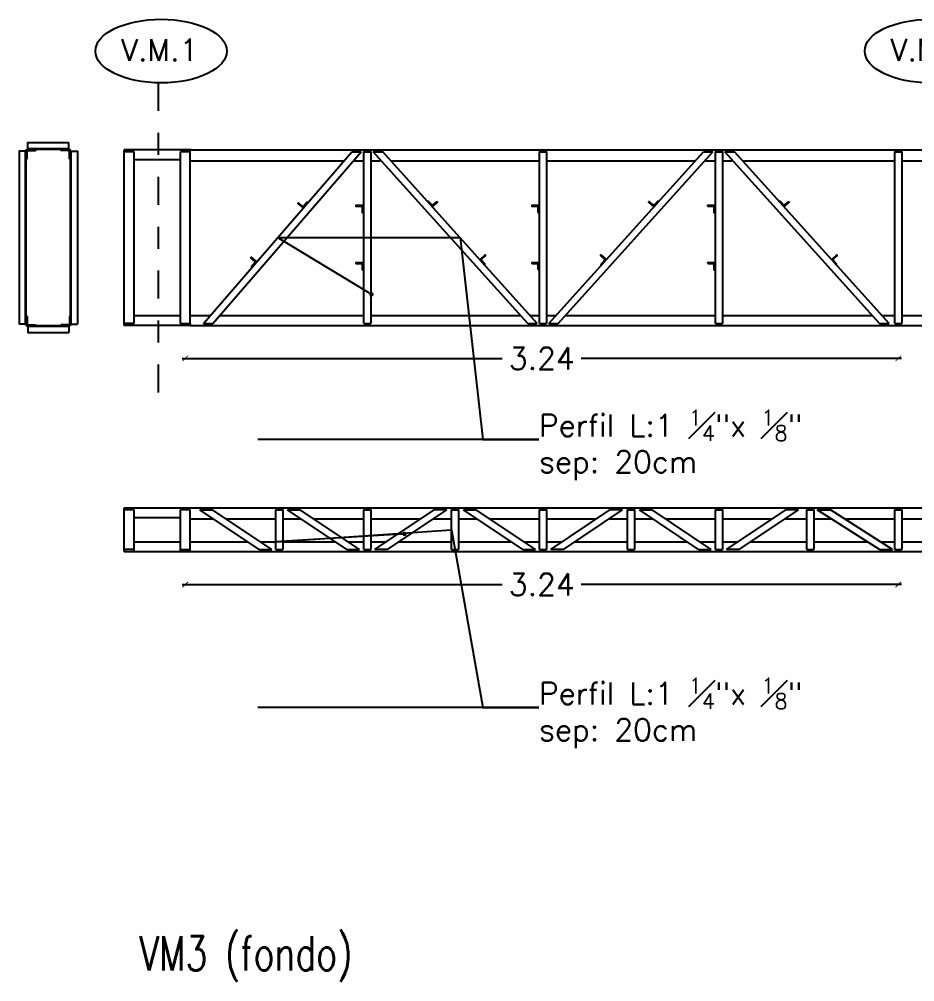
# Model space of a CAD drawing. Header units: millimetres. Extents: x 15 to 74, y 2 to 179.
# Drawn here: x 51.589 to 55.663, y 103.69 to 108.07 of the extents above; entities that cross this region are included whole.
import ezdxf
from ezdxf import colors
from ezdxf.entities.mleader import LeaderData, LeaderLine
from ezdxf.math import Vec2, Vec3

# ---------------------------------------------------------------- set-up
doc = ezdxf.new("R2010")
doc.units = ezdxf.units.MM
doc.linetypes.add('DASHDOT', pattern=[25.4, 12.7, -6.35, 0, -6.35])
for name, color, linetype in [('0-CORTES', 1, 'Continuous'), ('00-NIVELES', 3, 'Continuous'), ('00-REFE', 2, 'Continuous'), ('04', 4, 'Continuous'), ('Cordones', 4, 'Continuous'), ('Diagonales', 12, 'Continuous'), ('EjeV.M.1', 5, 'DASHDOT'), ('Vigas - frontal', 8, 'Continuous')]:
    doc.layers.add(name, color=color, linetype=linetype)
doc.styles.add('COTAS', font='simplex.shx')
doc.styles.add('ROMANS', font='romans')
doc.dimstyles.new('COTAS01', dxfattribs={"dimscale": 0.5, "dimtxt": 0.2, "dimasz": 0.05, "dimexe": 0.05, "dimexo": 1, "dimgap": 0.05, "dimtad": 0, "dimzin": 0, "dimdsep": 46, "dimtxsty": 'COTAS', "dimblk1": 'ARCHTICK', "dimblk2": 'ARCHTICK', "dimsah": 1, "dimcen": 0.05, "dimdle": 0.03, "dimclrd": 1, "dimclre": 1, "dimclrt": 2, "dimadec": 0, "dimazin": 0, "dimtfac": 1, "dimtofl": 0, "dimtmove": 0, "dimatfit": 3, "dimldrblk": 'ARCHTICK', "dimfxl": 1, "dimtolj": 1, "dimtzin": 0, "dimarcsym": 0})

# ---------------------------------------------------------------- blocks, each defined once
blk = doc.blocks.new('_Dot')
at = {"color": 0, "linetype": 'ByBlock', "lineweight": -2}
blk.add_line((-0.5, 0), (-1, 0), dxfattribs=at)
at = {"color": 0, "linetype": 'ByBlock', "const_width": 0.5}
blk.add_lwpolyline([(-0.25, 0, 1), (0.25, 0, 1)], format="xyb", close=True, dxfattribs=at)
blk = doc.blocks.new('_ARCHTICK')
at = {"color": 0, "linetype": 'ByBlock', "const_width": 0.15}
blk.add_lwpolyline([(-0.5, -0.5), (0.5, 0.5)], dxfattribs=at)
blk = doc.blocks.new('*D36')
at = {"layer": 'DEFPOINTS', "color": 0, "transparency": 16777216}
for p in [(52.34421849030009, 106.686000420986), (55.58756849029987, 106.6860404777257), (55.58757046046727, 106.5265181981185)]:
    blk.add_point(p, dxfattribs=at)
at = {"layer": 'Vigas - frontal', "color": 1, "lineweight": -2, "transparency": 16777216}
for p, q in [((52.32922046046863, 106.5264779561225), (53.78613355571918, 106.5264959496133)), ((55.60257046046613, 106.5265183833748), (54.14565736521557, 106.5265003898839))]:
    blk.add_line(p, q, dxfattribs=at)
at = {"layer": 'Vigas - frontal', "color": 1, "lineweight": -2, "transparency": 16777216, "xscale": 0.025, "yscale": 0.025, "zscale": 0.025}
for p, rotation in [((52.34422046046748, 106.5264781413788), 180.0007076270295), ((55.58757046046727, 106.5265181981185), 0.000707627029495103)]:
    blk.add_blockref('_ARCHTICK', p, dxfattribs=dict(at, rotation=rotation))
at = {"layer": 'Vigas - frontal', "color": 2, "transparency": 16777216, "insert": (53.96589546046737, 106.5264981697486), "char_height": 0.1, "attachment_point": 5, "rotation": 0.000707627029495103, "style": 'COTAS'}
blk.add_mtext('\\A1;3.24', dxfattribs=at)
blk = doc.blocks.new('*D103')
at = {"layer": 'DEFPOINTS', "color": 0, "transparency": 16777216}
for p in [(52.34421849030011, 105.6572585239641), (55.58756849029987, 105.6572985807039), (55.58757046046727, 105.4977763010966)]:
    blk.add_point(p, dxfattribs=at)
at = {"layer": 'Diagonales', "color": 1, "lineweight": -2, "transparency": 16777216}
for p, q in [((52.32922046046865, 105.4977360591006), (53.7861335557192, 105.4977540525915)), ((55.60257046046613, 105.4977764863529), (54.14565736521558, 105.4977584928621))]:
    blk.add_line(p, q, dxfattribs=at)
at = {"layer": 'Diagonales', "color": 1, "lineweight": -2, "transparency": 16777216, "xscale": 0.025, "yscale": 0.025, "zscale": 0.025}
for p, rotation in [((52.3442204604675, 105.4977362443569), 180.0007076270295), ((55.58757046046727, 105.4977763010966), 0.000707627029495103)]:
    blk.add_blockref('_ARCHTICK', p, dxfattribs=dict(at, rotation=rotation))
at = {"layer": 'Diagonales', "color": 2, "transparency": 16777216, "insert": (53.96589546046739, 105.4977562727268), "char_height": 0.1, "attachment_point": 5, "rotation": 0.000707627029495103, "style": 'COTAS'}
blk.add_mtext('\\A1;3.24', dxfattribs=at)

msp = doc.modelspace()

# ---------------------------------------------------------------- linework, layer by layer
at = {"layer": '0-CORTES'}
for points in [[(51.81405254278459, 107.4764607794495), (51.62774545977052, 107.4764607794495), (51.62774545977052, 107.5081607794495), (51.81405254278459, 107.5081607794495)], [(51.62039840848277, 106.682806645148), (51.62039840848277, 107.4691137281618), (51.58869840848277, 107.4691137281618), (51.58869840848277, 106.682806645149)], [(51.61719840848266, 106.6828066451481), (51.61719840848266, 107.4691137281618)], [(51.81405254278459, 107.4796607794496), (51.62774545977052, 107.4796607794496)], [(51.82139959407235, 106.682806645148), (51.82139959407235, 107.4691137281618), (51.85309959407235, 107.4691137281618), (51.85309959407235, 106.682806645149)], [(51.82459959407245, 106.6828066451481), (51.82459959407245, 107.4691137281618)], [(51.81405254278459, 106.6754595938602), (51.62774545977052, 106.6754595938602), (51.62774545977052, 106.6437595938602), (51.81405254278459, 106.6437595938602)], [(51.81405254278459, 106.6722595938601), (51.62774545977052, 106.6722595938601)]]:
    msp.add_lwpolyline(points, dxfattribs=at)
at = {"layer": '04'}
for points in [[(51.62089900127742, 107.431560186655), (51.62089900127742, 107.4759601866549), (51.66529900127742, 107.4759601866549)], [(51.8208990012777, 107.431560186655), (51.8208990012777, 107.4759601866549), (51.7764990012777, 107.4759601866549)], [(51.62089900127742, 106.7203601866547), (51.62089900127742, 106.6759601866549), (51.66529900127742, 106.6759601866549)], [(51.8208990012777, 106.7203601866547), (51.8208990012777, 106.6759601866549), (51.7764990012777, 106.6759601866549)]]:
    msp.add_lwpolyline(points, dxfattribs=at)
for points in [[(51.62089900127742, 107.431560186655), (51.62089900127742, 107.431560186655, 0.4142135623717298), (51.6240990012773, 107.434760186655), (51.6240990012773, 107.4657601866549, -0.414213562373095), (51.63109900127736, 107.4727601866549), (51.66209900127731, 107.4727601866549, 0.4142135623717298), (51.66529900127742, 107.4759601866549), (51.66529900127742, 107.4759601866549)], [(51.8208990012777, 107.431560186655), (51.8208990012777, 107.431560186655, -0.4142135623717298), (51.81769900127782, 107.434760186655), (51.81769900127782, 107.4657601866549, 0.414213562373095), (51.81069900127775, 107.4727601866549), (51.77969900127781, 107.4727601866549, -0.4142135623717298), (51.7764990012777, 107.4759601866549), (51.7764990012777, 107.4759601866549)], [(51.62089900127742, 106.7203601866547), (51.62089900127742, 106.7203601866547, -0.4142135623717298), (51.6240990012773, 106.7171601866548), (51.6240990012773, 106.6861601866548, 0.414213562373095), (51.63109900127736, 106.6791601866549), (51.66209900127731, 106.6791601866549, -0.4142135623717298), (51.66529900127742, 106.6759601866549), (51.66529900127742, 106.6759601866549)], [(51.8208990012777, 106.7203601866547), (51.8208990012777, 106.7203601866547, 0.4142135623717298), (51.81769900127782, 106.7171601866548), (51.81769900127782, 106.6861601866548, -0.414213562373095), (51.81069900127775, 106.6791601866549), (51.77969900127781, 106.6791601866549, 0.4142135623717298), (51.7764990012777, 106.6759601866549), (51.7764990012777, 106.6759601866549)]]:
    msp.add_lwpolyline(points, format="xyb", dxfattribs=at)
at = {"layer": 'Cordones'}
for p, q in [((52.36671849030012, 107.4760004209861), (59.07171849029987, 107.476000420986)), ((52.36671849029989, 107.425200420986), (53.06650743888684, 107.425200420986)), ((53.11385440116737, 107.425200420986), (53.15586849030001, 107.425200420986)), ((53.18756849030001, 107.425200420986), (53.23083576077852, 107.425200420986)), ((53.27914903388128, 107.4252004209861), (53.95586849030019, 107.4252004209861)), ((53.98756849030019, 107.4252004209861), (54.66428794671907, 107.425200420986)), ((54.71260121982209, 107.4252004209861), (54.75586849029992, 107.4252004209861)), ((54.78756849029992, 107.4252004209861), (54.83083576077775, 107.4252004209861)), ((54.87914903388076, 107.425200420986), (55.57171849029987, 107.425200420986)), ((52.36671849030012, 106.7210404777257), (52.45689781336728, 106.7210404777257)), ((52.49922356439902, 106.7210404777257), (53.15586849030001, 106.7210404777257)), ((53.18756849030001, 106.7210404777257), (53.87088684203218, 106.7210404777257)), ((53.91397123383513, 106.7210404777257), (53.95586849030019, 106.7210404777257)), ((53.98756849030019, 106.7210404777257), (54.02946574676525, 106.7210404777257)), ((54.0725501385682, 106.7210404777257), (54.75586849029992, 106.7210404777257)), ((54.78756849029992, 106.7210404777257), (55.47088684203163, 106.7210404777257)), ((55.51397123383435, 106.7210404777257), (55.57171849029987, 106.7210404777257)), ((52.36671849030009, 106.6760002433946), (59.0717184902999, 106.676026661258)), ((52.06671849029954, 105.6472584963677), (52.06671849029959, 105.8472585239641)), ((52.06671849029959, 105.8472585239642), (59.37171849030008, 105.8472585239641)), ((52.11171849029967, 105.8372585239642), (52.06671849029959, 105.8372585239641)), ((52.11171849029986, 105.647258665112), (52.11171849029989, 105.8372585239641)), ((52.11171849029986, 105.8022585239642), (52.32171849029987, 105.8022585239641)), ((52.3217184902999, 105.6472594525856), (52.32171849029984, 105.8372184672245)), ((52.36671849030014, 105.8372184672245), (52.32171849030007, 105.8372184672245)), ((52.36671849029995, 105.6472596213299), (52.36671849029992, 105.8372184672245)), ((52.36671849029992, 105.7964585239637), (52.47078396989951, 105.7964585239637)), ((52.52844077533061, 105.7964585239637), (52.75586849030014, 105.7964585239637)), ((52.78756849030015, 105.7964585239637), (52.87078396989924, 105.7964585239638)), ((52.92844077533033, 105.7964585239638), (53.15586849030001, 105.7964585239638)), ((53.18756849030001, 105.7964585239638), (53.41499620526986, 105.7964585239639)), ((53.47265301070101, 105.7964585239639), (53.55586849030033, 105.7964585239639)), ((53.58756849030033, 105.7964585239637), (53.67078396989942, 105.7964585239638)), ((53.72844077533051, 105.7964585239638), (53.95586849030019, 105.7964585239638)), ((53.98756849030019, 105.7964585239638), (54.21499620527004, 105.7964585239639)), ((54.27265301070119, 105.7964585239639), (54.35586849030051, 105.7964585239639)), ((54.38756849030005, 105.7964585239637), (54.47078396989914, 105.7964585239638)), ((54.52844077533024, 105.7964585239638), (54.75586849029992, 105.7964585239638)), ((54.78756849029992, 105.7964585239638), (55.01499620526977, 105.7964585239639)), ((55.07265301070092, 105.7964585239639), (55.17171849030001, 105.7964585239639)), ((55.20341849030001, 105.7964585239639), (55.2834159373009, 105.7964585239639)), ((55.34299709591826, 105.7964585239639), (55.57171849029987, 105.7964585239639)), ((55.60341849029987, 105.7964585239642), (55.84001849030005, 105.7964585239642)), ((52.11171849029986, 105.6922985807038), (52.32171849030004, 105.6922985807038)), ((52.36671849030012, 105.6922985807038), (52.62689862607095, 105.6922985807038)), ((52.68455543150208, 105.6922985807038), (52.75586849030014, 105.6922985807038)), ((52.78756849030015, 105.6922985807038), (53.02689862607082, 105.6922985807038)), ((53.08455543150194, 105.6922985807038), (53.15586849030001, 105.6922985807038)), ((53.18756849030001, 105.6922985807038), (53.25888154909808, 105.6922985807038)), ((53.31653835452923, 105.6922985807038), (53.55586849030033, 105.6922985807038)), ((53.58756849030033, 105.6922985807038), (53.826898626071, 105.6922985807038)), ((53.88455543150212, 105.6922985807038), (53.95586849030019, 105.6922985807038)), ((53.98756849030019, 105.6922985807038), (54.05888154909826, 105.6922985807038)), ((54.11653835452941, 105.6922985807038), (54.35586849030051, 105.6922985807038)), ((54.38756849030005, 105.6922985807038), (54.62689862607073, 105.6922985807038)), ((54.68455543150185, 105.6922985807038), (54.75586849029992, 105.6922985807038)), ((54.78756849029992, 105.6922985807038), (54.85888154909799, 105.6922985807038)), ((54.91653835452914, 105.6922985807038), (55.17171849030001, 105.6922985807038)), ((55.20341849030001, 105.6922985807038), (55.44700718926026, 105.6922985807038)), ((55.50658834787765, 105.6922985807038), (55.57171849029987, 105.6922985807038)), ((55.60341849029987, 105.6922985807038), (55.84001849030005, 105.6922985807038)), ((52.11171849029967, 105.6572985807038), (52.06671849029959, 105.6572985807039)), ((52.06671849029937, 105.6472584963677), (59.37171852784635, 105.6472858891985)), ((52.32171849030007, 105.6572585239641), (52.36671849030014, 105.6572585239642))]:
    msp.add_line(p, q, dxfattribs=at)
at = {"layer": 'Diagonales'}
for p, q in [((51.81405254278459, 107.4759601866549), (51.81405254278459, 107.5081607794495)), ((52.37171849030005, 107.476000420986), (55.57171849029987, 107.476000420986)), ((52.42656272249519, 106.686000420986), (53.10182906284354, 107.466000420986)), ((53.10182906284354, 107.466000420986), (53.14415481387528, 107.466000420986)), ((53.15586849030001, 107.466000420986), (53.18756849030001, 107.466000420986)), ((53.19928216672497, 107.466000420986), (53.24236655852746, 107.466000420986)), ((53.94556094029144, 106.686000420986), (53.24236655852746, 107.4660004209861)), ((53.95586849030019, 107.466000420986), (53.98756849030019, 107.466000420986)), ((53.99787604030894, 106.686000420986), (54.70107042207292, 107.4660004209861)), ((54.70107042207269, 107.466000420986), (54.74415481387541, 107.466000420986)), ((54.75586849029992, 107.466000420986), (54.78756849029992, 107.466000420986)), ((54.79928216672442, 107.466000420986), (54.84236655852715, 107.466000420986)), ((55.5455609402909, 106.686000420986), (54.84236655852692, 107.4660004209861)), ((55.57171849029987, 107.466000420986), (55.60341849029987, 107.466000420986)), ((51.62039840848277, 106.682806645148), (51.58869840848277, 106.682806645149)), ((51.82139959407235, 106.682806645148), (51.85309959407235, 106.682806645149)), ((52.42656272249519, 106.6860004209859), (52.46888847352693, 106.686000420986)), ((53.15586849030001, 106.6860404777257), (53.18756849030001, 106.6860404777257)), ((53.90247654848872, 106.686000420986), (53.94556094029122, 106.6860004209859)), ((53.95586849030019, 106.6860404777257), (53.98756849030019, 106.6860404777257)), ((53.99787604030894, 106.686000420986), (54.04096043211166, 106.686000420986)), ((54.75586849029992, 106.6860404777257), (54.78756849029992, 106.6860404777257)), ((55.50247654848818, 106.686000420986), (55.54556094029113, 106.6860004209859)), ((51.81405254278459, 106.6759601866549), (51.81405254278459, 106.6437595938602)), ((52.37171849030005, 105.8472585239641), (55.57171849029987, 105.8472585239641)), ((52.40963415846068, 105.8372577739894), (52.4672909638918, 105.8372577739894)), ((52.73707450285499, 105.6572577739895), (52.46729096389183, 105.8372577739894)), ((52.75586849030014, 105.8372577739893), (52.78756849030015, 105.8372577739893)), ((52.80963415846054, 105.8372577739894), (52.86729096389166, 105.8372577739894)), ((53.13707450285486, 105.6572577739895), (52.86729096389169, 105.8372577739894)), ((53.15586849030001, 105.8372585239642), (53.18756849030001, 105.8372585239642)), ((53.20636247774519, 105.6572577739895), (53.47614601670836, 105.8372577739894)), ((53.53380282213948, 105.8372577739894), (53.47614601670836, 105.8372577739894)), ((53.55586849030033, 105.8372577739893), (53.58756849030033, 105.8372577739893)), ((53.60963415846072, 105.8372577739894), (53.66729096389184, 105.8372577739894)), ((53.93707450285504, 105.6572577739895), (53.66729096389187, 105.8372577739894)), ((53.95586849030019, 105.8372585239642), (53.98756849030019, 105.8372585239642)), ((54.00636247774537, 105.6572577739895), (54.27614601670854, 105.8372577739894)), ((54.33380282213966, 105.8372577739894), (54.27614601670854, 105.8372577739894)), ((54.35586849030005, 105.8372577739893), (54.38756849030005, 105.8372577739893)), ((54.40963415846045, 105.8372577739894), (54.46729096389157, 105.8372577739894)), ((54.73707450285477, 105.6572577739895), (54.4672909638916, 105.8372577739894)), ((54.75586849029992, 105.8372585239641), (54.78756849029992, 105.8372585239641)), ((54.8063624777451, 105.6572577739895), (55.07614601670826, 105.8372577739894)), ((55.13380282213939, 105.8372577739894), (55.07614601670826, 105.8372577739894)), ((55.17171849030001, 105.8372577739893), (55.20341849030001, 105.8372577739893)), ((55.21933755763052, 105.8372577739894), (55.27891871624786, 105.8372577739894)), ((55.56155973446525, 105.657297830729), (55.27891871624786, 105.8372577739894)), ((55.57171849029987, 105.8372585239641), (55.60341849029987, 105.8372585239641)), ((52.67941769742382, 105.6572577739895), (52.73707450285499, 105.6572577739895)), ((52.75586849030014, 105.657297830729), (52.78756849030015, 105.657297830729)), ((53.07941769742368, 105.6572577739895), (53.13707450285486, 105.6572577739895)), ((53.15586849030001, 105.6572985807038), (53.18756849030001, 105.6572985807038)), ((53.26401928317637, 105.6572577739895), (53.20636247774519, 105.6572577739895)), ((53.55586849030033, 105.657297830729), (53.58756849030033, 105.657297830729)), ((53.87941769742386, 105.6572577739895), (53.93707450285504, 105.6572577739895)), ((53.95586849030019, 105.6572985807038), (53.98756849030019, 105.6572985807038)), ((54.06401928317655, 105.6572577739895), (54.00636247774537, 105.6572577739895)), ((54.35586849030005, 105.657297830729), (54.38756849030005, 105.657297830729)), ((54.67941769742359, 105.6572577739895), (54.73707450285477, 105.6572577739895)), ((54.75586849029992, 105.6572985807038), (54.78756849029992, 105.6572985807038)), ((54.86401928317628, 105.6572577739895), (54.8063624777451, 105.6572577739895)), ((55.17171849030001, 105.6572985807039), (55.20341849030001, 105.6572985807039)), ((55.50197857584789, 105.657297830729), (55.56155973446525, 105.657297830729)), ((55.57171849029987, 105.6572985807039), (55.60341849029987, 105.6572985807039))]:
    msp.add_line(p, q, dxfattribs=at)
for points in [[(52.46888847352693, 106.6860004209859), (53.14415481387528, 107.466000420986)], [(53.15586849030001, 106.6860404777257), (53.15586849030001, 107.466000420986), (53.18756849030001, 107.466000420986), (53.18756849030001, 106.6860404777257)], [(53.90247654848872, 106.686000420986), (53.19928216672497, 107.466000420986)], [(53.95586849030019, 106.6860404777257), (53.95586849030019, 107.466000420986), (53.98756849030019, 107.466000420986), (53.98756849030019, 106.6860404777257)], [(54.04096043211166, 106.686000420986), (54.74415481387541, 107.466000420986)], [(54.75586849029992, 106.6860404777257), (54.75586849029992, 107.466000420986), (54.78756849029992, 107.466000420986), (54.78756849029992, 106.6860404777257)], [(55.50247654848818, 106.686000420986), (54.79928216672442, 107.466000420986)], [(52.67941769742382, 105.6572577739895), (52.40963415846068, 105.8372577739894)], [(52.75586849030014, 105.657297830729), (52.75586849030014, 105.8372577739893), (52.78756849030015, 105.8372577739893), (52.78756849030015, 105.657297830729)], [(53.07941769742368, 105.6572577739895), (52.80963415846054, 105.8372577739894)], [(53.15586849030001, 105.6572985807038), (53.15586849030001, 105.8372585239642), (53.18756849030001, 105.8372585239642), (53.18756849030001, 105.6572985807038)], [(53.26401928317637, 105.6572577739895), (53.53380282213951, 105.8372577739894)], [(53.55586849030033, 105.657297830729), (53.55586849030033, 105.8372577739893), (53.58756849030033, 105.8372577739893), (53.58756849030033, 105.657297830729)], [(53.87941769742386, 105.6572577739895), (53.60963415846072, 105.8372577739894)], [(53.95586849030019, 105.6572985807038), (53.95586849030019, 105.8372585239642), (53.98756849030019, 105.8372585239642), (53.98756849030019, 105.6572985807038)], [(54.06401928317655, 105.6572577739895), (54.33380282213969, 105.8372577739894)], [(54.35586849030005, 105.657297830729), (54.35586849030005, 105.8372577739893), (54.38756849030005, 105.8372577739893), (54.38756849030005, 105.657297830729)], [(54.67941769742359, 105.6572577739895), (54.40963415846045, 105.8372577739894)], [(54.75586849029992, 105.6572985807038), (54.75586849029992, 105.8372585239642), (54.78756849029992, 105.8372585239642), (54.78756849029992, 105.6572985807038)], [(54.86401928317628, 105.6572577739895), (55.13380282213942, 105.8372577739894)], [(55.17171849030001, 105.657297830729), (55.17171849030001, 105.8372577739894), (55.20341849030001, 105.8372577739894), (55.20341849030001, 105.657297830729)], [(55.50197857584789, 105.657297830729), (55.21933755763058, 105.8372577739893)], [(55.57171849029987, 105.6572985807039), (55.57171849029987, 105.8372585239642), (55.60341849029987, 105.8372585239642), (55.60341849029987, 105.6572985807039)]]:
    msp.add_lwpolyline(points, dxfattribs=at)
for points in [[(52.85670389625921, 107.2324620670321), (52.85625102015251, 107.2319283037587), (52.88042287124631, 107.2114194857846), (52.90093168922022, 107.2355913368785), (52.90039792594735, 107.2360442129851, 0.414213562373095), (52.89687421387544, 107.2357553302471), (52.88328793067512, 107.2197424320461, -0.414213562373095), (52.87624050653176, 107.2191646665698), (52.86022760833089, 107.2327509497703, 0.414213562373095)], [(53.15089527359601, 107.1901637732326), (53.15159527359606, 107.1901637732326), (53.15159527359606, 107.2218637732326), (53.11989527359606, 107.2218637732326), (53.11989527359606, 107.2211637732327, 0.414213562373095), (53.12239527359611, 107.2186637732326), (53.14339527359584, 107.2186637732326, -0.414213562373095), (53.14839527359595, 107.2136637732326), (53.14839527359595, 107.1926637732327, 0.414213562373095)], [(53.49137045213706, 107.2382887033896), (53.49183396843205, 107.2377641534451), (53.46807934951835, 107.2167734869418), (53.44708868301495, 107.2405281058556), (53.44761323295916, 107.2409916221506, -0.414213562373095), (53.45114204095762, 107.2407736448313), (53.46504752980832, 107.2250371464972, 0.414213562373095), (53.47210514580479, 107.2246011918583), (53.48784164413883, 107.238506680709, -0.414213562373095)], [(53.95089527359619, 107.1901637732326), (53.95159527359624, 107.1901637732326), (53.95159527359624, 107.2218637732326), (53.91989527359624, 107.2218637732326), (53.91989527359624, 107.2211637732327, 0.414213562373095), (53.92239527359629, 107.2186637732326), (53.94339527359602, 107.2186637732326, -0.414213562373095), (53.94839527359613, 107.2136637732326), (53.94839527359613, 107.1926637732327, 0.414213562373095)], [(54.45206652846332, 107.2382887033896), (54.45160301216833, 107.2377641534451), (54.47535763108203, 107.2167734869418), (54.49634829758543, 107.2405281058556), (54.49582374764123, 107.2409916221506, 0.414213562373095), (54.49229493964276, 107.2407736448313), (54.47838945079206, 107.2250371464972, -0.414213562373095), (54.47133183479559, 107.2246011918583), (54.45559533646156, 107.238506680709, 0.414213562373095)], [(54.75089527359592, 107.1901637732326), (54.75159527359597, 107.1901637732326), (54.75159527359597, 107.2218637732326), (54.71989527359597, 107.2218637732326), (54.71989527359597, 107.2211637732327, 0.414213562373095), (54.72239527359602, 107.2186637732326), (54.74339527359575, 107.2186637732326, -0.414213562373095), (54.74839527359586, 107.2136637732326), (54.74839527359586, 107.1926637732327, 0.414213562373095)], [(55.09137045213652, 107.2382887033896), (55.0918339684315, 107.2377641534451), (55.0680793495178, 107.2167734869418), (55.04708868301441, 107.2405281058556), (55.04761323295861, 107.2409916221506, -0.414213562373095), (55.05114204095707, 107.2407736448313), (55.06504752980777, 107.2250371464972, 0.414213562373095), (55.07210514580424, 107.2246011918583), (55.08784164413828, 107.238506680709, -0.414213562373095)], [(52.64390189429241, 106.9864276924212), (52.64435477039979, 106.9869614556945), (52.66852662149495, 106.9664526377224), (52.64801780352286, 106.9422807866271), (52.64748404024954, 106.9427336627336, -0.414213562373095), (52.64719515751085, 106.9462573748052), (52.66078144071025, 106.9622702730072, 0.414213562373095), (52.66020367523288, 106.9693176971504), (52.64419077703133, 106.9829039803495, -0.414213562373095)], [(53.70907615396891, 106.9965826155037), (53.70861263767347, 106.9971071654482), (53.68485801875818, 106.9761164989468), (53.70584868525975, 106.9523618800315), (53.70637323520396, 106.9528253963262, 0.414213562373095), (53.70659121252402, 106.9563542043245), (53.69268572367423, 106.9720907026596, -0.414213562373095), (53.69312167831413, 106.979148318656), (53.70885817664907, 106.9930538075055, 0.414213562373095)], [(54.23436082663147, 106.9965826155037), (54.23482434292691, 106.9971071654482), (54.2585789618422, 106.9761164989468), (54.23758829534063, 106.9523618800315), (54.23706374539643, 106.9528253963262, -0.414213562373095), (54.23684576807636, 106.9563542043245), (54.25075125692615, 106.9720907026596, 0.414213562373095), (54.25031530228625, 106.979148318656), (54.23457880395131, 106.9930538075055, -0.414213562373095)], [(55.30907615396836, 106.9965826155037), (55.30861263767292, 106.9971071654482), (55.28485801875763, 106.9761164989468), (55.30584868525921, 106.9523618800315), (55.30637323520341, 106.9528253963262, 0.414213562373095), (55.30659121252347, 106.9563542043245), (55.29268572367369, 106.9720907026596, -0.414213562373095), (55.29312167831358, 106.979148318656), (55.30885817664853, 106.9930538075055, 0.414213562373095)], [(53.15089527359601, 106.9301771254791), (53.15159527359606, 106.9301771254791), (53.15159527359606, 106.9618771254791), (53.11989527359606, 106.9618771254791), (53.11989527359606, 106.9611771254792, 0.414213562373095), (53.12239527359611, 106.9586771254791), (53.14339527359584, 106.9586771254791, -0.414213562373095), (53.14839527359595, 106.9536771254791), (53.14839527359595, 106.9326771254792, 0.414213562373095)], [(53.95089527359619, 106.9301771254791), (53.95159527359624, 106.9301771254791), (53.95159527359624, 106.9618771254791), (53.91989527359624, 106.9618771254791), (53.91989527359624, 106.9611771254792, 0.414213562373095), (53.92239527359629, 106.9586771254791), (53.94339527359602, 106.9586771254791, -0.414213562373095), (53.94839527359613, 106.9536771254791), (53.94839527359613, 106.9326771254792, 0.414213562373095)], [(54.75089527359592, 106.9301771254791), (54.75159527359597, 106.9301771254791), (54.75159527359597, 106.9618771254791), (54.71989527359597, 106.9618771254791), (54.71989527359597, 106.9611771254792, 0.414213562373095), (54.72239527359602, 106.9586771254791), (54.74339527359575, 106.9586771254791, -0.414213562373095), (54.74839527359586, 106.9536771254791), (54.74839527359586, 106.9326771254792, 0.414213562373095)]]:
    msp.add_lwpolyline(points, format="xyb", close=True, dxfattribs=at)
for centre in [(52.23412101963362, 107.924763867578), (55.73412101963362, 107.9248660353632)]:
    msp.add_ellipse(centre, major_axis=(-0.2991934380718817, 0), ratio=0.4837813537753965, dxfattribs=at)
at = {"layer": 'EjeV.M.1', "ltscale": 0.01}
msp.add_line((52.22171865909399, 106.3717946578072), (52.22171865909399, 107.7802462409045), dxfattribs=at)
at = {"layer": 'Vigas - frontal'}
for p, q in [((52.06671849029934, 106.6760002433946), (52.06671849029956, 107.476000420986)), ((52.37171882788812, 107.476000420986), (52.06671849029956, 107.476000420986)), ((52.11171849029964, 107.466000420986), (52.06671849029956, 107.466000420986)), ((52.11171849029986, 106.6860404777257), (52.11171849029986, 107.466000420986)), ((52.32171849030004, 106.686000420986), (52.32171849029982, 107.4659603642464)), ((52.36671849030012, 107.4659603642464), (52.32171849030004, 107.4659603642464)), ((52.36671849030012, 107.4660004209861), (52.36671849030012, 107.476000420986)), ((52.36671849030012, 106.686000420986), (52.36671849029989, 107.4659603642464)), ((52.11171849029984, 107.4310004209861), (52.32171849029984, 107.431000420986)), ((55.60341849029987, 107.425200420986), (55.84001849030005, 107.425200420986)), ((52.11171849029984, 106.7210404777256), (52.32171849030004, 106.7210404777256)), ((55.60341849029987, 106.7210404777257), (55.84001849030005, 106.7210404777257)), ((52.11171849029964, 106.6860404777257), (52.06671849029956, 106.6860404777257)), ((52.32171849030004, 106.686000420986), (52.36671849030012, 106.686000420986)), ((52.36671849030009, 106.6860404777257), (52.36671849030009, 106.676026661258)), ((55.57171849029987, 106.6860404777257), (55.60341849029987, 106.6860404777257)), ((52.36671849030009, 106.6760002433946), (52.06671849029934, 106.6760002433946))]:
    msp.add_line(p, q, dxfattribs=at)
msp.add_lwpolyline([(55.57171849029987, 106.6860404777257), (55.57171849029987, 107.4660004209861), (55.60341849029987, 107.4660004209861), (55.60341849029987, 106.6860404777257)], dxfattribs=at)

# ---------------------------------------------------------------- texts
at = {"layer": '00-NIVELES', "linetype": 'ByBlock', "style": 'ROMANS', "width": 0.75}
msp.add_text('VM3 (fondo)', height=0.15552, dxfattribs=at).set_placement((52.1350467406271, 103.7423039267179))
at = {"layer": '00-REFE', "linetype": 'ByBlock', "style": 'ROMANS'}
for s, p in [('V.M.1', (52.05205487296831, 107.8796827567085)), ('V.M.5', (55.55205487296831, 107.8797849244936))]:
    msp.add_text(s, height=0.1, dxfattribs=at).set_placement(p)

# ---------------------------------------------------------------- dimensions: what is measured, and where the dimension line sits
at = {"layer": 'Diagonales'}
dim = msp.add_aligned_dim(p1=(52.34421849030011, 105.6572585239641), p2=(55.58756849029987, 105.6572985807039), distance=-0.15952227961946794, dimstyle='COTAS01', override={"dimse1": 1, "dimse2": 1}, dxfattribs=at)
dim.commit()
dim.dimension.update_dxf_attribs({"geometry": '*D103', "text_midpoint": (53.96589546046739, 105.4977562727268)})
at = {"layer": 'Vigas - frontal'}
dim = msp.add_aligned_dim(p1=(52.34421849030008, 106.686000420986), p2=(55.58756849029987, 106.6860404777257), distance=-0.15952227961936843, dimstyle='COTAS01', override={"dimse1": 1, "dimse2": 1}, dxfattribs=at)
dim.commit()
dim.dimension.update_dxf_attribs({"geometry": '*D36', "text_midpoint": (53.96589546046737, 106.5264981697486)})

# ---------------------------------------------------------------- leaders
at = {"layer": '00-REFE'}
ml = msp.add_multileader_mtext('Standard', dxfattribs=at)
ml.set_content('\\A1;Perfil L:1 {\\H0.7x;\\S1#4;}"x {\\H0.7x;\\S1#8;}"\\Psep: 20cm', color=256, style='ROMANS')
ml.set_leader_properties(color=1)
ml.set_arrow_properties(name='DOT')
ml.build(insert=Vec2(0, 0))
ml.multileader.update_dxf_attribs({"text_left_attachment_type": 6, "text_right_attachment_type": 6, "dogleg_length": 0.2557259633570199, "arrow_head_size": 0.02})
ctx = ml.context
ctx.base_point, ctx.char_height, ctx.arrow_head_size, ctx.landing_gap_size, ctx.plane_origin = Vec3(53.95284906672954, 106.1582476606573), 0.1, 0.02, 0, Vec3(53.64470911599778, 106.357925826978)
ctx.left_attachment, ctx.right_attachment = 6, 6
notes = []
notes.append((ctx, [(1, (1, 1, 0), (53.69712310337252, 106.1582476606573), (1, 0), 0.2557259633570199, [(2, [(53.19086762902418, 106.8178736730176), (52.76419589266936, 107.076000420986), (53.59396374940945, 107.0760004209861)], 0, [])])]))
ctx.mtext.insert, ctx.mtext.width, ctx.mtext.defined_height, ctx.mtext.line_spacing_factor, ctx.mtext.flow_direction = Vec3(53.95284906672953, 106.2915809939906), 3.89690860276822, 0.9521268333015444, 0.9899999999999999, 5
ml = msp.add_multileader_mtext('Standard', dxfattribs=at)
ml.set_content('\\A1;Perfil L:1 {\\H0.7x;\\S1#4;}"x {\\H0.7x;\\S1#8;}"\\Psep: 20cm', color=256, style='ROMANS')
ml.set_leader_properties(color=1)
ml.set_arrow_properties(name='DOT')
ml.build(insert=Vec2(0, 0))
ml.multileader.update_dxf_attribs({"text_left_attachment_type": 6, "text_right_attachment_type": 6, "dogleg_length": 0.2557259633570199, "arrow_head_size": 0.02})
ctx = ml.context
ctx.base_point, ctx.char_height, ctx.arrow_head_size, ctx.landing_gap_size, ctx.plane_origin = Vec3(53.95284906672954, 104.9388144800991), 0.1, 0.02, 0, Vec3(53.64470911599778, 104.7073473837115)
ctx.left_attachment, ctx.right_attachment = 6, 6
notes.append((ctx, [(1, (1, 1, 0), (53.69712310337252, 104.9388144800991), (1, 0), 0.2557259633570199, [(2, [(53.34112051232216, 105.728046624203), (52.75586849030014, 105.6922985807038), (53.55586849030033, 105.7472778023592)], 0, [])])]))
ctx.mtext.insert, ctx.mtext.width, ctx.mtext.defined_height, ctx.mtext.line_spacing_factor, ctx.mtext.flow_direction = Vec3(53.95284906672953, 105.0721478134324), 3.89690860276822, 0.9521268333015444, 0.9899999999999999, 5
for ctx, leaders in notes:
    for number, flags, end, landing, length, lines in leaders:
        leader = LeaderData()
        leader.index, (leader.has_last_leader_line, leader.has_dogleg_vector, leader.attachment_direction) = number, flags
        leader.last_leader_point, leader.dogleg_vector, leader.dogleg_length = Vec3(end), Vec3(landing), length
        for number, points, colour, breaks in lines:
            line = LeaderLine()
            line.index, line.vertices, line.color, line.breaks = number, Vec3.list(points), colors.encode_raw_color(colour), breaks
            leader.lines.append(line)
        ctx.leaders.append(leader)

doc.saveas('drawing.dxf')
